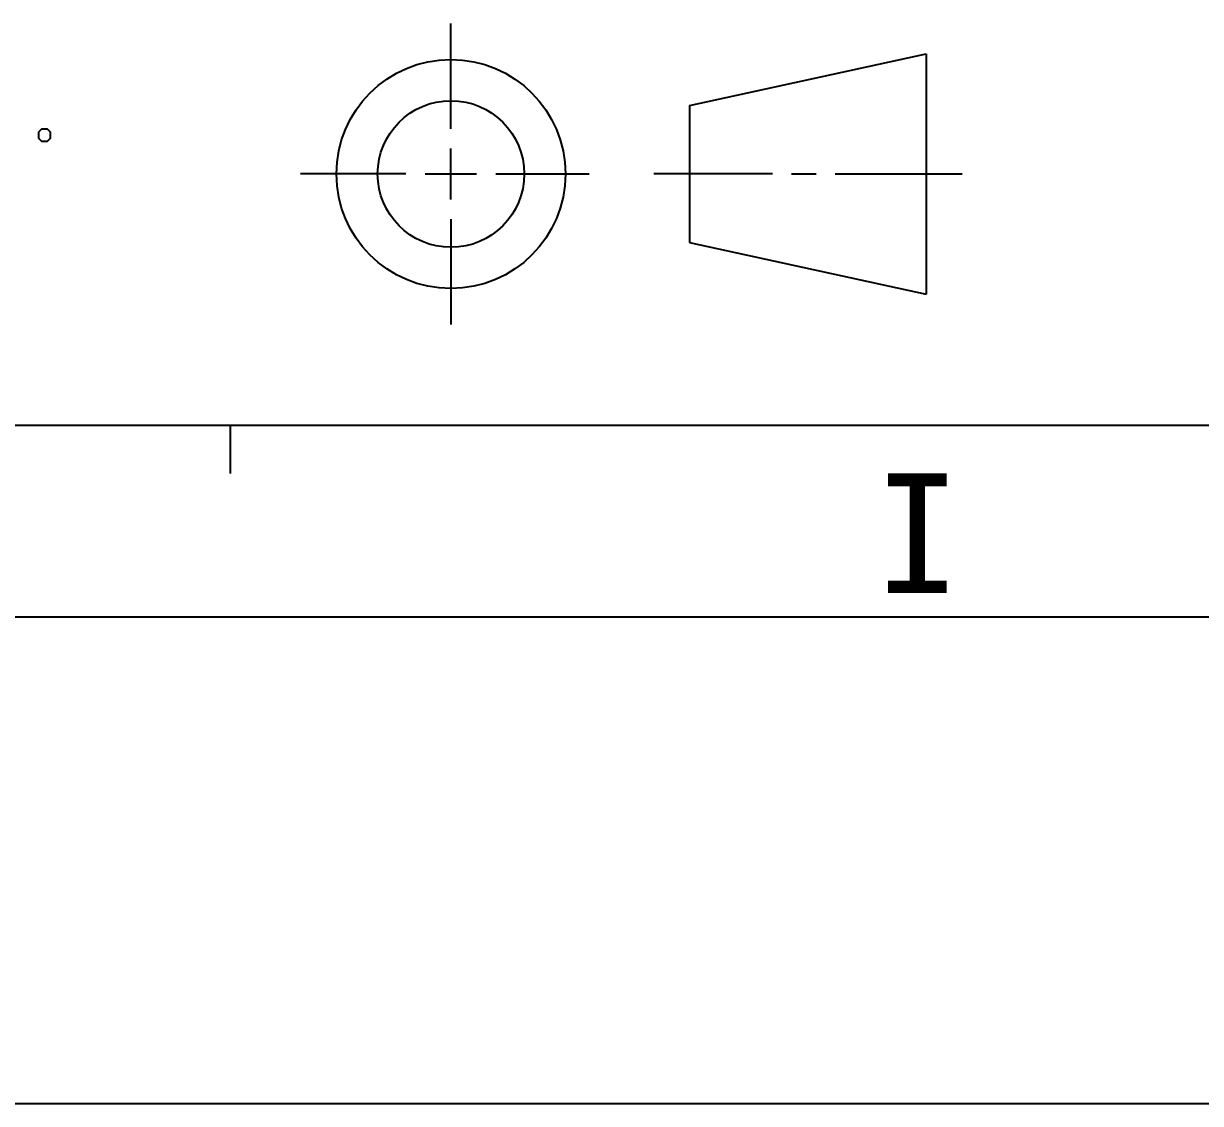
# Model space of a CAD drawing. Header units: millimetres. Extents: x 0 to 594, y 0 to 420.
# Drawn here: x 449.79 to 498.95, y 0 to 45.09 of the extents above; entities that cross this region are included whole.
import ezdxf

# ---------------------------------------------------------------- set-up
doc = ezdxf.new("R2010")
doc.units = ezdxf.units.MM
doc.header["$LTSCALE"] = 32.67
doc.layers.get('0').update_dxf_attribs({"linetype": 'CONTINUOUS'})
doc.styles.add('TEXTSTYLE_2', font='txt')

msp = doc.modelspace()

# ---------------------------------------------------------------- linework, layer by layer
at = {"color": 7, "linetype": 'CONTINUOUS'}
for p, q in [((467.643, 40.69), (467.643, 45.091)), ((477.615, 41.675), (487.494, 43.832)), ((487.494, 43.832), (487.494, 33.786)), ((477.615, 41.675), (477.615, 35.943)), ((467.643, 37.74), (467.643, 39.879)), ((465.761, 38.809), (461.361, 38.809)), ((466.573, 38.809), (468.712, 38.809)), ((469.524, 38.809), (473.424, 38.809)), ((481.077, 38.809), (476.115, 38.809)), ((481.875, 38.809), (482.903, 38.809)), ((483.701, 38.809), (488.994, 38.809)), ((467.643, 36.928), (467.643, 32.528)), ((477.615, 35.943), (487.494, 33.786)), ((564.922, 28.309), (26.422, 28.309)), ((458.422, 28.309), (458.422, 26.309)), ((571.422, 20.309), (20.422, 20.309)), ((0, 0), (594, 0))]:
    msp.add_line(p, q, dxfattribs=at)
msp.add_lwpolyline([(450.422, 40.559), (450.422, 40.309), (450.547, 40.184), (450.797, 40.184), (450.922, 40.309), (450.922, 40.559), (450.797, 40.684), (450.547, 40.684), (450.422, 40.559)], dxfattribs=at)
for radius in [4.781, 3.061]:
    msp.add_circle((467.643, 38.809), radius, dxfattribs=at)

# ---------------------------------------------------------------- texts
at = {"color": 7, "linetype": 'CONTINUOUS', "insert": (485.422, 26.309), "char_height": 5, "width": 5, "attachment_point": 1, "line_spacing_factor": 0.9, "style": 'TEXTSTYLE_2'}
msp.add_mtext('I', dxfattribs=at)

doc.saveas('drawing.dxf')
